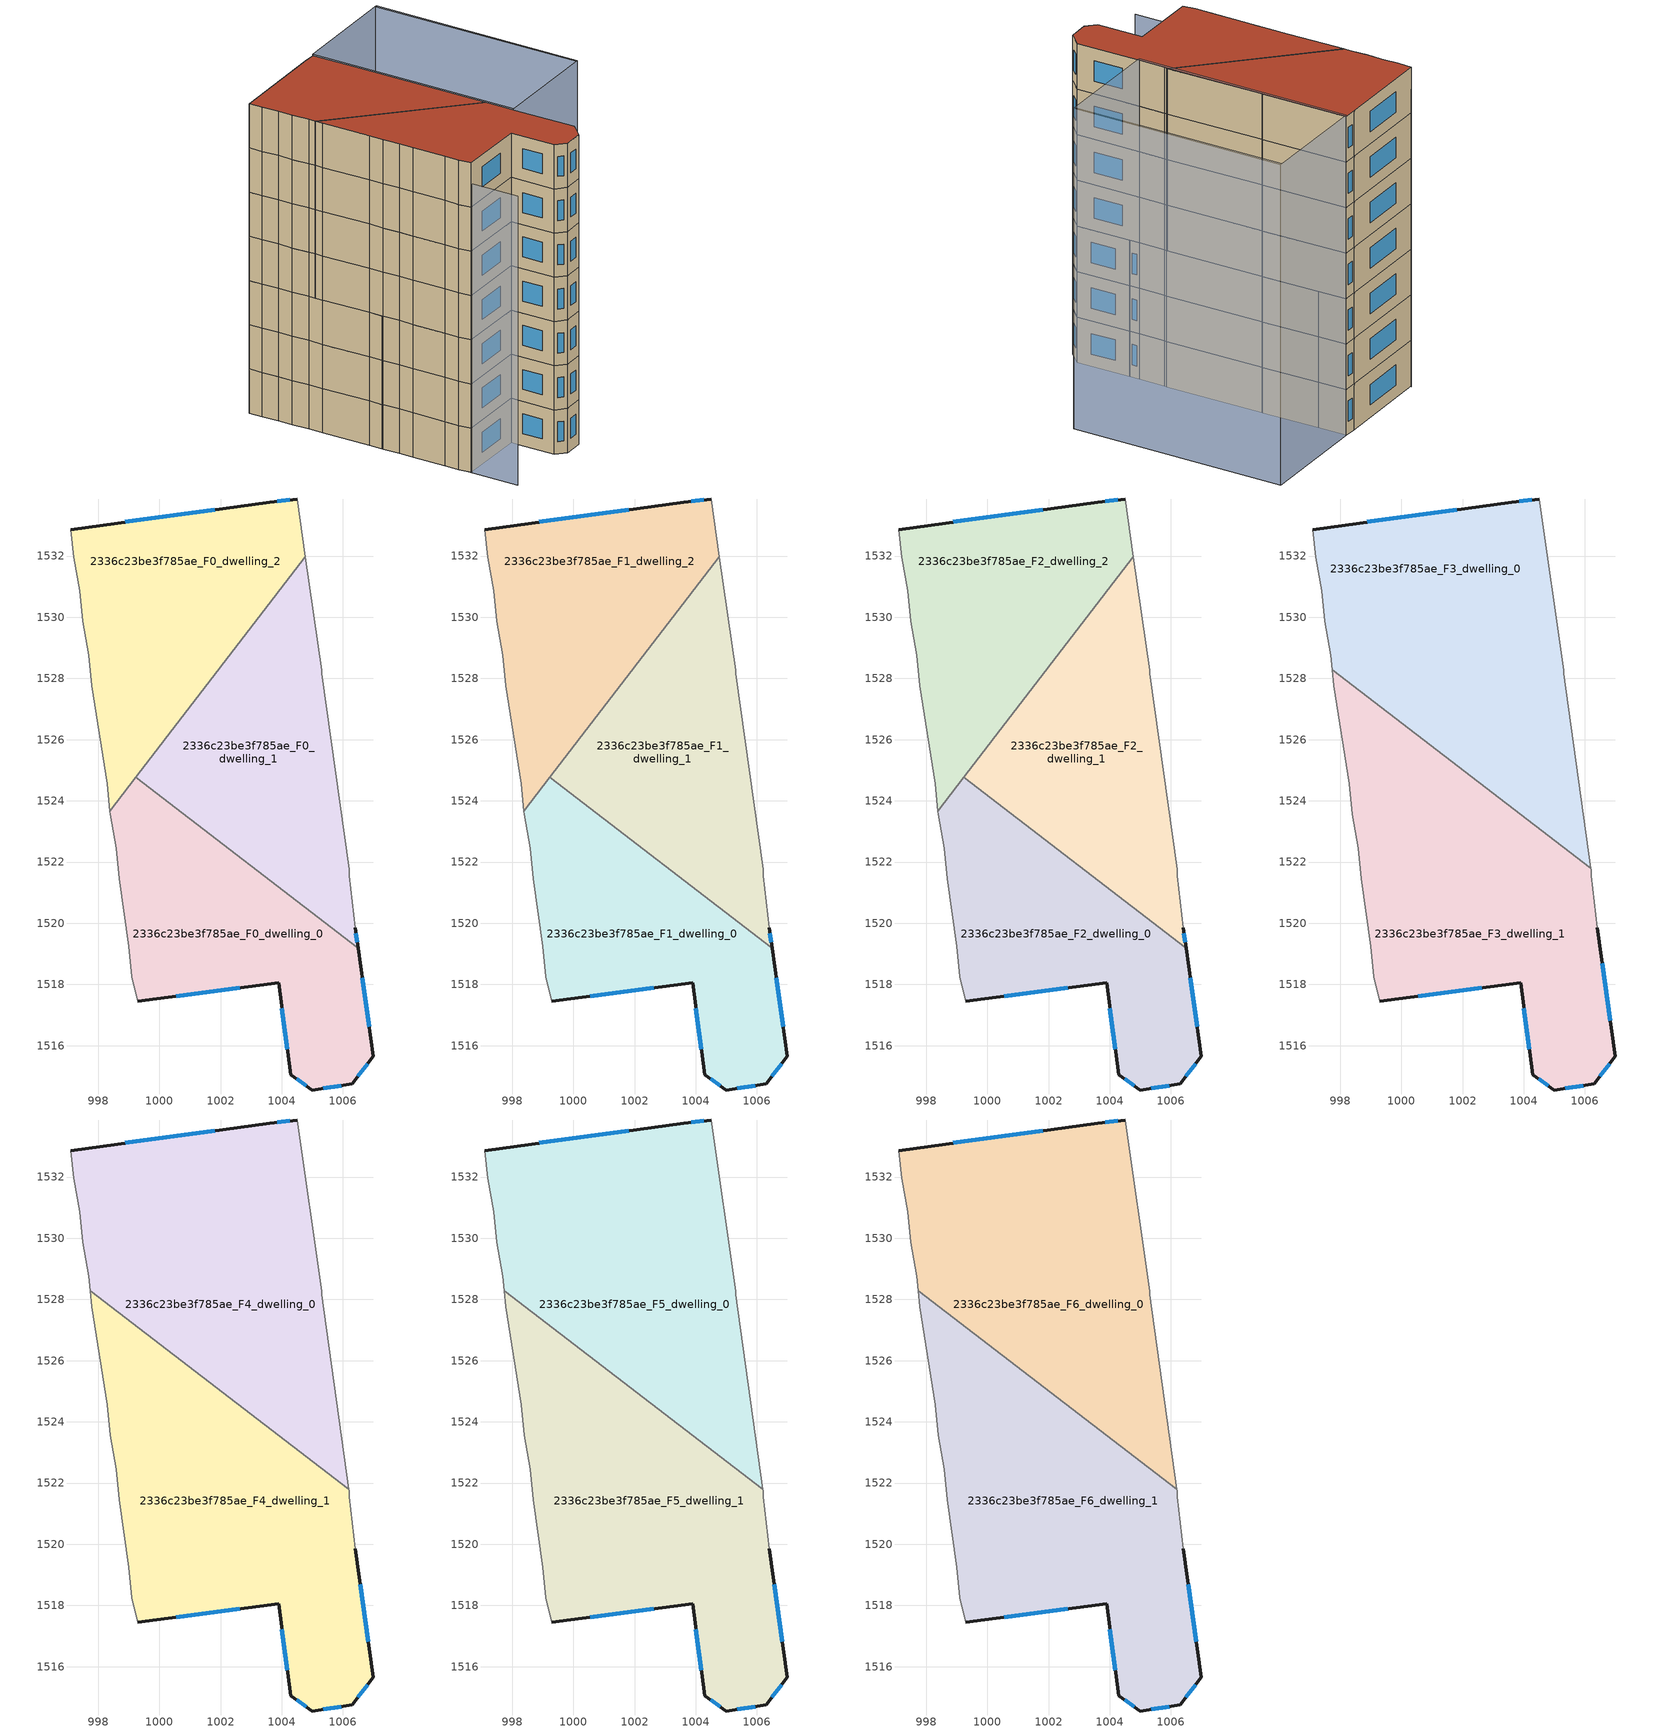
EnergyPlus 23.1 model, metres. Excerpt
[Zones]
2336c23be3f785ae_F0_dwelling_0
 floor ground (EU_floor_Construction): 1006.5,1519.19 1007,1515.65 1006.3,1514.75 1005,1514.55 1004.3,1515.05 1003.9,1518.05 999.3,1517.45 999.09,1518.25 998.99,1519.25 998.7,1521.46 998.6,1522.46 998.4,1523.56 998.39,1523.66 999.23,1524.76 z0
 wall outside (EU_wall_Construction): 999.3,1517.45 1003.9,1518.05 1004.3,1515.05 1005,1514.55 1006.3,1514.75 1007,1515.65 1006.5,1519.19 z0:3
 wall adiabatic (EU_wall_Construction): 998.39,1523.66 998.4,1523.56 998.6,1522.46 998.7,1521.46 998.99,1519.25 999.09,1518.25 999.3,1517.45 z0:3
 wall to 2336c23be3f785ae_F0_dwelling_1 (EU_wall_Construction): 1006.5,1519.19 999.23,1524.76 z0:3
 wall to 2336c23be3f785ae_F0_dwelling_2 (EU_wall_Construction): 999.23,1524.76 998.39,1523.66 z0:3
 window (EU_Window_Construction): 1005.36,1514.6 1005.94,1514.69 / 1004.49,1514.91 1004.81,1514.69 / 1004.01,1517.23 1004.19,1515.88 / 1000.56,1517.62 1002.63,1517.89 / 1006.86,1516.62 1006.63,1518.21 / 1006.49,1515 1006.81,1515.4 z0.83:2.17
2336c23be3f785ae_F0_dwelling_1
 floor ground (EU_floor_Construction): 1004.77,1531.98 1005.3,1528.26 1005.3,1528.16 1006.2,1521.75 1006.2,1521.55 1006.4,1519.85 1006.5,1519.19 999.23,1524.76 z0
 wall outside (EU_wall_Construction): 1006.5,1519.19 1006.4,1519.85 z0:3
 wall adiabatic (EU_wall_Construction): 1006.4,1519.85 1006.2,1521.55 1006.2,1521.75 1005.3,1528.16 1005.3,1528.26 1004.77,1531.98 z0:3
 wall to 2336c23be3f785ae_F0_dwelling_2 (EU_wall_Construction): 1004.77,1531.98 999.23,1524.76 z0:3
 window (EU_Window_Construction): 1006.47,1519.37 1006.43,1519.67 z0.83:2.17
2336c23be3f785ae_F0_dwelling_2
 floor ground (EU_floor_Construction): 1004.5,1533.86 1004.77,1531.98 998.39,1523.66 998.3,1524.56 997.8,1527.76 997.7,1528.76 997.5,1529.86 997.4,1530.86 997.2,1531.96 997.1,1532.87 1003.6,1533.76 z0
 wall outside (EU_wall_Construction): 1004.5,1533.86 1003.6,1533.76 997.1,1532.87 z0:3
 wall adiabatic (EU_wall_Construction): 997.1,1532.87 997.2,1531.96 997.4,1530.86 997.5,1529.86 997.7,1528.76 997.8,1527.76 998.3,1524.56 998.39,1523.66 / 1004.77,1531.98 1004.5,1533.86 z0:3
 window (EU_Window_Construction): 1001.81,1533.52 998.89,1533.11 / 1004.26,1533.84 1003.85,1533.79 z0.83:2.17
2336c23be3f785ae_F1_dwelling_0
 floor to 2336c23be3f785ae_F0_dwelling_0 (EU_floor_Construction): 1006.5,1519.19 1007,1515.65 1006.3,1514.75 1005,1514.55 1004.3,1515.05 1003.9,1518.05 999.29,1517.45 999.09,1518.25 998.99,1519.25 998.7,1521.46 998.6,1522.46 998.4,1523.56 998.39,1523.66 999.23,1524.76 z3
 wall outside (EU_wall_Construction): 999.3,1517.45 1003.9,1518.05 1004.3,1515.05 1005,1514.55 1006.3,1514.75 1007,1515.65 1006.5,1519.19 z3:6
 wall adiabatic (EU_wall_Construction): 998.39,1523.66 998.4,1523.56 998.6,1522.46 998.7,1521.46 998.99,1519.25 999.09,1518.25 999.3,1517.45 z3:6
 wall to 2336c23be3f785ae_F1_dwelling_1 (EU_wall_Construction): 1006.5,1519.19 999.23,1524.76 z3:6
 wall to 2336c23be3f785ae_F1_dwelling_2 (EU_wall_Construction): 999.23,1524.76 998.39,1523.66 z3:6
 window (EU_Window_Construction): 1005.36,1514.6 1005.94,1514.69 / 1004.49,1514.91 1004.81,1514.69 / 1004.01,1517.23 1004.19,1515.88 / 1000.56,1517.62 1002.63,1517.89 / 1006.86,1516.62 1006.63,1518.21 / 1006.49,1515 1006.81,1515.4 z3.83:5.17
2336c23be3f785ae_F1_dwelling_1
 floor to 2336c23be3f785ae_F0_dwelling_1 (EU_floor_Construction): 1004.77,1531.98 1005.3,1528.26 1005.3,1528.16 1006.2,1521.75 1006.2,1521.55 1006.4,1519.85 1006.5,1519.19 999.23,1524.76 z3
 wall outside (EU_wall_Construction): 1006.5,1519.19 1006.4,1519.85 z3:6
 wall adiabatic (EU_wall_Construction): 1006.4,1519.85 1006.2,1521.55 1006.2,1521.75 1005.3,1528.16 1005.3,1528.26 1004.77,1531.98 z3:6
 wall to 2336c23be3f785ae_F1_dwelling_2 (EU_wall_Construction): 1004.77,1531.98 999.23,1524.76 z3:6
 window (EU_Window_Construction): 1006.47,1519.37 1006.43,1519.67 z3.83:5.17
2336c23be3f785ae_F1_dwelling_2
 floor to 2336c23be3f785ae_F0_dwelling_2 (EU_floor_Construction): 1004.5,1533.86 1004.77,1531.98 998.39,1523.66 998.3,1524.56 997.8,1527.76 997.7,1528.76 997.5,1529.86 997.4,1530.86 997.2,1531.96 997.1,1532.87 1003.6,1533.76 z3
 wall outside (EU_wall_Construction): 1004.5,1533.86 1003.6,1533.76 997.1,1532.87 z3:6
 wall adiabatic (EU_wall_Construction): 997.1,1532.87 997.2,1531.96 997.4,1530.86 997.5,1529.86 997.7,1528.76 997.8,1527.76 998.3,1524.56 998.39,1523.66 / 1004.77,1531.98 1004.5,1533.86 z3:6
 window (EU_Window_Construction): 1001.81,1533.52 998.89,1533.11 / 1004.26,1533.84 1003.85,1533.79 z3.83:5.17
2336c23be3f785ae_F2_dwelling_0
 floor to 2336c23be3f785ae_F1_dwelling_0 (EU_floor_Construction): 1006.5,1519.19 1007,1515.65 1006.3,1514.75 1005,1514.55 1004.3,1515.05 1003.9,1518.05 999.29,1517.45 999.09,1518.25 998.99,1519.25 998.7,1521.46 998.6,1522.46 998.4,1523.56 998.39,1523.66 999.23,1524.76 z6
 wall outside (EU_wall_Construction): 999.3,1517.45 1003.9,1518.05 1004.3,1515.05 1005,1514.55 1006.3,1514.75 1007,1515.65 1006.5,1519.19 z6:9
 wall adiabatic (EU_wall_Construction): 998.39,1523.66 998.4,1523.56 998.6,1522.46 998.7,1521.46 998.99,1519.25 999.09,1518.25 999.3,1517.45 z6:9
 wall to 2336c23be3f785ae_F2_dwelling_1 (EU_wall_Construction): 1006.5,1519.19 999.23,1524.76 z6:9
 wall to 2336c23be3f785ae_F2_dwelling_2 (EU_wall_Construction): 999.23,1524.76 998.39,1523.66 z6:9
 window (EU_Window_Construction): 1005.36,1514.6 1005.94,1514.69 / 1004.49,1514.91 1004.81,1514.69 / 1004.01,1517.23 1004.19,1515.88 / 1000.56,1517.62 1002.63,1517.89 / 1006.86,1516.62 1006.63,1518.21 / 1006.49,1515 1006.81,1515.4 z6.83:8.17
2336c23be3f785ae_F2_dwelling_1
 floor to 2336c23be3f785ae_F1_dwelling_1 (EU_floor_Construction): 1004.77,1531.98 1005.3,1528.26 1005.3,1528.16 1006.2,1521.75 1006.2,1521.55 1006.4,1519.85 1006.5,1519.19 999.23,1524.76 z6
 wall outside (EU_wall_Construction): 1006.5,1519.19 1006.4,1519.85 z6:9
 wall adiabatic (EU_wall_Construction): 1006.4,1519.85 1006.2,1521.55 1006.2,1521.75 1005.3,1528.16 1005.3,1528.26 1004.77,1531.98 z6:9
 wall to 2336c23be3f785ae_F2_dwelling_2 (EU_wall_Construction): 1004.77,1531.98 999.23,1524.76 z6:9
 window (EU_Window_Construction): 1006.47,1519.37 1006.43,1519.67 z6.83:8.17
2336c23be3f785ae_F2_dwelling_2
 floor to 2336c23be3f785ae_F1_dwelling_2 (EU_floor_Construction): 1004.5,1533.86 1004.77,1531.98 998.39,1523.66 998.3,1524.56 997.8,1527.76 997.7,1528.76 997.5,1529.86 997.4,1530.86 997.2,1531.96 997.1,1532.87 1003.6,1533.76 z6
 wall outside (EU_wall_Construction): 1004.5,1533.86 1003.6,1533.76 997.1,1532.87 z6:9
 wall adiabatic (EU_wall_Construction): 997.1,1532.87 997.2,1531.96 997.4,1530.86 997.5,1529.86 997.7,1528.76 997.8,1527.76 998.3,1524.56 998.39,1523.66 / 1004.77,1531.98 1004.5,1533.86 z6:9
 window (EU_Window_Construction): 1001.81,1533.52 998.89,1533.11 / 1004.26,1533.84 1003.85,1533.79 z6.83:8.17
2336c23be3f785ae_F3_dwelling_0
 floor to 2336c23be3f785ae_F2_dwelling_1 (EU_floor_Construction): 1004.77,1531.98 1005.3,1528.26 1005.3,1528.16 1006.19,1521.8 1000.39,1526.26 z9
 floor to 2336c23be3f785ae_F2_dwelling_2 (EU_floor_Construction): 1004.5,1533.86 1004.77,1531.98 1000.38,1526.26 997.74,1528.29 997.7,1528.76 997.5,1529.86 997.4,1530.86 997.2,1531.96 997.1,1532.87 1003.6,1533.76 z9
 wall outside (EU_wall_Construction): 1004.5,1533.86 1003.6,1533.76 997.1,1532.87 z9:12
 wall adiabatic (EU_wall_Construction): 997.1,1532.87 997.2,1531.96 997.4,1530.86 997.5,1529.86 997.7,1528.76 997.74,1528.29 / 1006.19,1521.8 1005.3,1528.16 1005.3,1528.26 1004.5,1533.86 z9:12
 wall to 2336c23be3f785ae_F3_dwelling_1 (EU_wall_Construction): 997.74,1528.29 1006.19,1521.8 z9:12
 window (EU_Window_Construction): 1001.81,1533.52 998.89,1533.11 / 1004.26,1533.84 1003.85,1533.79 z9.83:11.17
2336c23be3f785ae_F3_dwelling_1
 floor to 2336c23be3f785ae_F2_dwelling_0 (EU_floor_Construction): 1006.5,1519.19 1007,1515.65 1006.3,1514.75 1005,1514.55 1004.3,1515.05 1003.9,1518.05 999.29,1517.45 999.09,1518.25 998.99,1519.25 998.7,1521.46 998.6,1522.46 998.4,1523.56 998.39,1523.66 999.23,1524.76 z9
 floor to 2336c23be3f785ae_F2_dwelling_1 (EU_floor_Construction): 1006.19,1521.8 1006.2,1521.75 1006.2,1521.55 1006.4,1519.85 1006.5,1519.19 999.23,1524.76 1000.39,1526.26 z9
 floor to 2336c23be3f785ae_F2_dwelling_2 (EU_floor_Construction): 1000.38,1526.26 998.39,1523.66 998.3,1524.56 997.8,1527.76 997.74,1528.29 z9
 wall outside (EU_wall_Construction): 999.3,1517.45 1003.9,1518.05 1004.3,1515.05 1005,1514.55 1006.3,1514.75 1007,1515.65 1006.4,1519.85 z9:12
 wall adiabatic (EU_wall_Construction): 997.74,1528.29 997.8,1527.76 998.3,1524.56 998.4,1523.56 998.6,1522.46 998.7,1521.46 998.99,1519.25 999.09,1518.25 999.3,1517.45 / 1006.4,1519.85 1006.2,1521.55 1006.2,1521.75 1006.19,1521.8 z9:12
 window (EU_Window_Construction): 1006.49,1515 1006.81,1515.4 / 1005.36,1514.6 1005.94,1514.69 / 1004.49,1514.91 1004.81,1514.69 / 1004.01,1517.23 1004.19,1515.88 / 1000.56,1517.62 1002.63,1517.89 / 1006.84,1516.81 1006.57,1518.7 z9.83:11.17
2336c23be3f785ae_F4_dwelling_0
 floor to 2336c23be3f785ae_F3_dwelling_0 (EU_floor_Construction): 1004.5,1533.86 1005.3,1528.26 1005.3,1528.16 1006.19,1521.8 997.74,1528.29 997.7,1528.76 997.5,1529.86 997.4,1530.86 997.2,1531.96 997.1,1532.87 1003.6,1533.76 z12
 wall outside (EU_wall_Construction): 1004.5,1533.86 1003.6,1533.76 997.1,1532.87 z12:15
 wall adiabatic (EU_wall_Construction): 997.1,1532.87 997.2,1531.96 997.4,1530.86 997.5,1529.86 997.7,1528.76 997.74,1528.29 / 1006.19,1521.8 1005.3,1528.16 1005.3,1528.26 1004.5,1533.86 z12:15
 wall to 2336c23be3f785ae_F4_dwelling_1 (EU_wall_Construction): 997.74,1528.29 1006.19,1521.8 z12:15
 window (EU_Window_Construction): 1001.81,1533.52 998.89,1533.11 / 1004.26,1533.84 1003.85,1533.79 z12.83:14.17
2336c23be3f785ae_F4_dwelling_1
 floor to 2336c23be3f785ae_F3_dwelling_1 (EU_floor_Construction): 1006.19,1521.8 1006.2,1521.75 1006.2,1521.55 1006.4,1519.85 1007,1515.65 1006.3,1514.75 1005,1514.55 1004.3,1515.05 1003.9,1518.05 999.29,1517.45 999.09,1518.25 998.99,1519.25 998.7,1521.46 998.6,1522.46 998.4,1523.56 998.3,1524.56 997.8,1527.76 997.74,1528.29 z12
 wall outside (EU_wall_Construction): 999.3,1517.45 1003.9,1518.05 1004.3,1515.05 1005,1514.55 1006.3,1514.75 1007,1515.65 1006.4,1519.85 z12:15
 wall adiabatic (EU_wall_Construction): 997.74,1528.29 997.8,1527.76 998.3,1524.56 998.4,1523.56 998.6,1522.46 998.7,1521.46 998.99,1519.25 999.09,1518.25 999.3,1517.45 / 1006.4,1519.85 1006.2,1521.55 1006.2,1521.75 1006.19,1521.8 z12:15
 window (EU_Window_Construction): 1006.49,1515 1006.81,1515.4 / 1005.36,1514.6 1005.94,1514.69 / 1004.49,1514.91 1004.81,1514.69 / 1004.01,1517.23 1004.19,1515.88 / 1000.56,1517.62 1002.63,1517.89 / 1006.84,1516.81 1006.57,1518.7 z12.83:14.17
2336c23be3f785ae_F5_dwelling_0
 floor to 2336c23be3f785ae_F4_dwelling_0 (EU_floor_Construction): 1004.5,1533.86 1005.3,1528.26 1005.3,1528.16 1006.19,1521.8 997.74,1528.29 997.7,1528.76 997.5,1529.86 997.4,1530.86 997.2,1531.96 997.1,1532.87 1003.6,1533.76 z15
 wall outside (EU_wall_Construction): 1004.5,1533.86 1003.6,1533.76 997.1,1532.87 z15:18
 wall adiabatic (EU_wall_Construction): 997.1,1532.87 997.2,1531.96 997.4,1530.86 997.5,1529.86 997.7,1528.76 997.74,1528.29 / 1006.19,1521.8 1005.3,1528.16 1005.3,1528.26 1004.5,1533.86 z15:18
 wall to 2336c23be3f785ae_F5_dwelling_1 (EU_wall_Construction): 997.74,1528.29 1006.19,1521.8 z15:18
 window (EU_Window_Construction): 1001.81,1533.52 998.89,1533.11 / 1004.26,1533.84 1003.85,1533.79 z15.83:17.17
2336c23be3f785ae_F5_dwelling_1
 floor to 2336c23be3f785ae_F4_dwelling_1 (EU_floor_Construction): 1006.19,1521.8 1006.2,1521.75 1006.2,1521.55 1006.4,1519.85 1007,1515.65 1006.3,1514.75 1005,1514.55 1004.3,1515.05 1003.9,1518.05 999.29,1517.45 999.09,1518.25 998.99,1519.25 998.7,1521.46 998.6,1522.46 998.4,1523.56 998.3,1524.56 997.8,1527.76 997.74,1528.29 z15
 wall outside (EU_wall_Construction): 999.3,1517.45 1003.9,1518.05 1004.3,1515.05 1005,1514.55 1006.3,1514.75 1007,1515.65 1006.4,1519.85 z15:18
 wall adiabatic (EU_wall_Construction): 997.74,1528.29 997.8,1527.76 998.3,1524.56 998.4,1523.56 998.6,1522.46 998.7,1521.46 998.99,1519.25 999.09,1518.25 999.3,1517.45 / 1006.4,1519.85 1006.2,1521.55 1006.2,1521.75 1006.19,1521.8 z15:18
 window (EU_Window_Construction): 1006.49,1515 1006.81,1515.4 / 1005.36,1514.6 1005.94,1514.69 / 1004.49,1514.91 1004.81,1514.69 / 1004.01,1517.23 1004.19,1515.88 / 1000.56,1517.62 1002.63,1517.89 / 1006.84,1516.81 1006.57,1518.7 z15.83:17.17
2336c23be3f785ae_F6_dwelling_0
 floor to 2336c23be3f785ae_F5_dwelling_0 (EU_floor_Construction): 1004.5,1533.86 1005.3,1528.26 1005.3,1528.16 1006.19,1521.8 997.74,1528.29 997.7,1528.76 997.5,1529.86 997.4,1530.86 997.2,1531.96 997.1,1532.87 1003.6,1533.76 z18
 wall outside (EU_wall_Construction): 1004.5,1533.86 1003.6,1533.76 997.1,1532.87 z18:21
 wall adiabatic (EU_wall_Construction): 997.1,1532.87 997.2,1531.96 997.4,1530.86 997.5,1529.86 997.7,1528.76 997.74,1528.29 / 1006.19,1521.8 1005.3,1528.16 1005.3,1528.26 1004.5,1533.86 z18:21
 wall to 2336c23be3f785ae_F6_dwelling_1 (EU_wall_Construction): 997.74,1528.29 1006.19,1521.8 z18:21
 window (EU_Window_Construction): 1001.81,1533.52 998.89,1533.11 / 1004.26,1533.84 1003.85,1533.79 z18.83:20.17
 roof outside (EU_roof_Construction): 1006.19,1521.8 1005.3,1528.16 1005.3,1528.26 1004.5,1533.86 1003.6,1533.76 997.1,1532.87 997.2,1531.96 997.4,1530.86 997.5,1529.86 997.7,1528.76 997.74,1528.29 z21
2336c23be3f785ae_F6_dwelling_1
 floor to 2336c23be3f785ae_F5_dwelling_1 (EU_floor_Construction): 1006.19,1521.8 1006.2,1521.75 1006.2,1521.55 1006.4,1519.85 1007,1515.65 1006.3,1514.75 1005,1514.55 1004.3,1515.05 1003.9,1518.05 999.29,1517.45 999.09,1518.25 998.99,1519.25 998.7,1521.46 998.6,1522.46 998.4,1523.56 998.3,1524.56 997.8,1527.76 997.74,1528.29 z18
 wall outside (EU_wall_Construction): 999.3,1517.45 1003.9,1518.05 1004.3,1515.05 1005,1514.55 1006.3,1514.75 1007,1515.65 1006.4,1519.85 z18:21
 wall adiabatic (EU_wall_Construction): 997.74,1528.29 997.8,1527.76 998.3,1524.56 998.4,1523.56 998.6,1522.46 998.7,1521.46 998.99,1519.25 999.09,1518.25 999.3,1517.45 / 1006.4,1519.85 1006.2,1521.55 1006.2,1521.75 1006.19,1521.8 z18:21
 window (EU_Window_Construction): 1006.49,1515 1006.81,1515.4 / 1005.36,1514.6 1005.94,1514.69 / 1004.49,1514.91 1004.81,1514.69 / 1004.01,1517.23 1004.19,1515.88 / 1000.56,1517.62 1002.63,1517.89 / 1006.84,1516.81 1006.57,1518.7 z18.83:20.17
 roof outside (EU_roof_Construction): 1006.3,1514.75 1007,1515.65 1006.4,1519.85 1006.2,1521.55 1006.2,1521.75 1006.19,1521.8 997.74,1528.29 997.8,1527.76 998.3,1524.56 998.4,1523.56 998.6,1522.46 998.7,1521.46 998.99,1519.25 999.09,1518.25 999.3,1517.45 1003.9,1518.05 1004.3,1515.05 1005,1514.55 z21
shading: 1013.7,1520.84 1011.81,1534.86 / 1006.4,1519.85 1004.5,1533.87 / 1004.5,1533.87 1011.91,1534.87 / 1011.91,1534.87 1013.81,1520.85 / 1013.81,1520.85 1006.4,1519.85 z0:21.1; 997.18,1532.91 999.74,1514.22 z0:19.6
[Building]
EU S2 Campaign: North Axis=0; Terrain=City; Solar Distribution=FullExterior
[Site:Location]
Lyon-Bron: Latitude=45.75; Longitude=5; Time Zone=1; Elevation=198
[SizingPeriod:WeatherFileDays]
AnnualSizingPeriod: Begin Month=1; Begin Day of Month=1; End Month=12; End Day of Month=31; Day of Week for Start Day=Monday; Use Weather File Daylight Saving Period=No; Use Weather File Rain and Snow Indicators=No
[MATERIAL]
EU_InternalMass_Material: Roughness=MediumRough; Thickness=0.1; Conductivity=1; Density=1800; Specific Heat=900; Thermal Absorptance=0.9; Solar Absorptance=0.7; Visible Absorptance=0.7
[MATERIAL:NOMASS] Roughness=MediumRough; Thermal Absorptance=0.9; Solar Absorptance=0.7; Visible Absorptance=0.7
Name | Thermal Resistance
EU_wall_NoMass | 0.87146
EU_roof_NoMass | 0.842276
EU_floor_NoMass | 0.496999
[WINDOWMATERIAL:SIMPLEGLAZINGSYSTEM]
EU_Window_SimpleGlazing: UFactor=2.2525; Solar Heat Gain Coefficient=0.76; Visible Transmittance=0.76
[CONSTRUCTION]
EU_wall_Construction: EU_wall_NoMass
EU_roof_Construction: EU_roof_NoMass
EU_floor_Construction: EU_floor_NoMass
EU_Window_Construction: EU_Window_SimpleGlazing
EU_InternalMass_Construction: EU_InternalMass_Material
[ZONE] Type=1; Multiplier=1; Ceiling Height=autocalculate; Floor Area=autocalculate; Part of Total Floor Area=Yes
Name | Volume
2336c23be3f785ae_F0_dwelling_0 | 125.762
2336c23be3f785ae_F1_dwelling_0; 2336c23be3f785ae_F2_dwelling_0 | 125.764
2336c23be3f785ae_F3_dwelling_0 | 188.627
2336c23be3f785ae_F4_dwelling_0; 2336c23be3f785ae_F5_dwelling_0; 2336c23be3f785ae_F6_dwelling_0 | 188.635
2336c23be3f785ae_F0_dwelling_1 | 125.754
2336c23be3f785ae_F1_dwelling_1; 2336c23be3f785ae_F2_dwelling_1 | 125.753
2336c23be3f785ae_F3_dwelling_1 | 188.638
2336c23be3f785ae_F4_dwelling_1; 2336c23be3f785ae_F5_dwelling_1; 2336c23be3f785ae_F6_dwelling_1 | 188.642
2336c23be3f785ae_F0_dwelling_2 | 125.75
2336c23be3f785ae_F1_dwelling_2; 2336c23be3f785ae_F2_dwelling_2 | 125.751
[INTERNALMASS] Construction=EU_InternalMass_Construction
Name | Zone or ZoneList | Surface Area
2336c23be3f785ae_F0_dwelling_0_EU_InternalMass | 2336c23be3f785ae_F0_dwelling_0 | 41.921
2336c23be3f785ae_F0_dwelling_1_EU_InternalMass | 2336c23be3f785ae_F0_dwelling_1 | 41.9179
2336c23be3f785ae_F0_dwelling_2_EU_InternalMass | 2336c23be3f785ae_F0_dwelling_2 | 41.9164
2336c23be3f785ae_F1_dwelling_0_EU_InternalMass | 2336c23be3f785ae_F1_dwelling_0 | 41.921
2336c23be3f785ae_F1_dwelling_1_EU_InternalMass | 2336c23be3f785ae_F1_dwelling_1 | 41.9179
2336c23be3f785ae_F1_dwelling_2_EU_InternalMass | 2336c23be3f785ae_F1_dwelling_2 | 41.9164
2336c23be3f785ae_F2_dwelling_0_EU_InternalMass | 2336c23be3f785ae_F2_dwelling_0 | 41.921
2336c23be3f785ae_F2_dwelling_1_EU_InternalMass | 2336c23be3f785ae_F2_dwelling_1 | 41.9179
2336c23be3f785ae_F2_dwelling_2_EU_InternalMass | 2336c23be3f785ae_F2_dwelling_2 | 41.9164
2336c23be3f785ae_F3_dwelling_0_EU_InternalMass | 2336c23be3f785ae_F3_dwelling_0 | 62.8777
2336c23be3f785ae_F3_dwelling_1_EU_InternalMass | 2336c23be3f785ae_F3_dwelling_1 | 62.88
2336c23be3f785ae_F4_dwelling_0_EU_InternalMass | 2336c23be3f785ae_F4_dwelling_0 | 62.8777
2336c23be3f785ae_F4_dwelling_1_EU_InternalMass | 2336c23be3f785ae_F4_dwelling_1 | 62.88
2336c23be3f785ae_F5_dwelling_0_EU_InternalMass | 2336c23be3f785ae_F5_dwelling_0 | 62.8777
2336c23be3f785ae_F5_dwelling_1_EU_InternalMass | 2336c23be3f785ae_F5_dwelling_1 | 62.88
2336c23be3f785ae_F6_dwelling_0_EU_InternalMass | 2336c23be3f785ae_F6_dwelling_0 | 62.8777
2336c23be3f785ae_F6_dwelling_1_EU_InternalMass | 2336c23be3f785ae_F6_dwelling_1 | 62.88
[OTHEREQUIPMENT] Fuel Type=Electricity; Design Level Calculation Method=Watts/Area; Power per Zone Floor Area=1; Fraction Latent=0; Fraction Radiant=0; Fraction Lost=0; Carbon Dioxide Generation Rate=0; EndUse Subcategory=EU_Step8_InternalGains
Name | Zone or ZoneList or Space or SpaceList | Schedule
EU_Step8_InternalGain_2336c23be3f785ae_F0_dwelling_0_f000 | 2336c23be3f785ae_F0_dwelling_0 | EU_Step8_GainSchedule_2336c23be3f785ae_F0_dwelling_0_f000
EU_Step8_InternalGain_2336c23be3f785ae_F0_dwelling_1_f000 | 2336c23be3f785ae_F0_dwelling_1 | EU_Step8_GainSchedule_2336c23be3f785ae_F0_dwelling_1_f000
EU_Step8_InternalGain_2336c23be3f785ae_F0_dwelling_2_f000 | 2336c23be3f785ae_F0_dwelling_2 | EU_Step8_GainSchedule_2336c23be3f785ae_F0_dwelling_2_f000
EU_Step8_InternalGain_2336c23be3f785ae_F1_dwelling_0_f000 | 2336c23be3f785ae_F1_dwelling_0 | EU_Step8_GainSchedule_2336c23be3f785ae_F1_dwelling_0_f000
EU_Step8_InternalGain_2336c23be3f785ae_F1_dwelling_1_f000 | 2336c23be3f785ae_F1_dwelling_1 | EU_Step8_GainSchedule_2336c23be3f785ae_F1_dwelling_1_f000
EU_Step8_InternalGain_2336c23be3f785ae_F1_dwelling_2_f000 | 2336c23be3f785ae_F1_dwelling_2 | EU_Step8_GainSchedule_2336c23be3f785ae_F1_dwelling_2_f000
EU_Step8_InternalGain_2336c23be3f785ae_F2_dwelling_0_f000 | 2336c23be3f785ae_F2_dwelling_0 | EU_Step8_GainSchedule_2336c23be3f785ae_F2_dwelling_0_f000
EU_Step8_InternalGain_2336c23be3f785ae_F2_dwelling_1_f000 | 2336c23be3f785ae_F2_dwelling_1 | EU_Step8_GainSchedule_2336c23be3f785ae_F2_dwelling_1_f000
EU_Step8_InternalGain_2336c23be3f785ae_F2_dwelling_2_f000 | 2336c23be3f785ae_F2_dwelling_2 | EU_Step8_GainSchedule_2336c23be3f785ae_F2_dwelling_2_f000
EU_Step8_InternalGain_2336c23be3f785ae_F3_dwelling_0_f000 | 2336c23be3f785ae_F3_dwelling_0 | EU_Step8_GainSchedule_2336c23be3f785ae_F3_dwelling_0_f000
EU_Step8_InternalGain_2336c23be3f785ae_F3_dwelling_1_f000 | 2336c23be3f785ae_F3_dwelling_1 | EU_Step8_GainSchedule_2336c23be3f785ae_F3_dwelling_1_f000
EU_Step8_InternalGain_2336c23be3f785ae_F4_dwelling_0_f000 | 2336c23be3f785ae_F4_dwelling_0 | EU_Step8_GainSchedule_2336c23be3f785ae_F4_dwelling_0_f000
EU_Step8_InternalGain_2336c23be3f785ae_F4_dwelling_1_f000 | 2336c23be3f785ae_F4_dwelling_1 | EU_Step8_GainSchedule_2336c23be3f785ae_F4_dwelling_1_f000
EU_Step8_InternalGain_2336c23be3f785ae_F5_dwelling_0_f000 | 2336c23be3f785ae_F5_dwelling_0 | EU_Step8_GainSchedule_2336c23be3f785ae_F5_dwelling_0_f000
EU_Step8_InternalGain_2336c23be3f785ae_F5_dwelling_1_f000 | 2336c23be3f785ae_F5_dwelling_1 | EU_Step8_GainSchedule_2336c23be3f785ae_F5_dwelling_1_f000
EU_Step8_InternalGain_2336c23be3f785ae_F6_dwelling_0_f000 | 2336c23be3f785ae_F6_dwelling_0 | EU_Step8_GainSchedule_2336c23be3f785ae_F6_dwelling_0_f000
EU_Step8_InternalGain_2336c23be3f785ae_F6_dwelling_1_f000 | 2336c23be3f785ae_F6_dwelling_1 | EU_Step8_GainSchedule_2336c23be3f785ae_F6_dwelling_1_f000
[ZONEVENTILATION:DESIGNFLOWRATE] Schedule=EU_AlwaysOn; Design Flow Rate Calculation Method=AirChanges/Hour; Air Changes per Hour=0.425; Ventilation Type=Natural; Fan Pressure Rise=0; Fan Total Efficiency=1; Constant Term Coefficient=1; Temperature Term Coefficient=0; Velocity Term Coefficient=0; Velocity Squared Term Coefficient=0; Minimum Indoor Temperature=-100; Maximum Indoor Temperature=100; Delta Temperature=-100; Minimum Outdoor Temperature=-100; Maximum Outdoor Temperature=100; Maximum Wind Speed=40
Name | Zone or ZoneList or Space or SpaceList
EU_ConstantAir_2336c23be3f785ae_F0_dwelling_0 | 2336c23be3f785ae_F0_dwelling_0
EU_ConstantAir_2336c23be3f785ae_F0_dwelling_1 | 2336c23be3f785ae_F0_dwelling_1
EU_ConstantAir_2336c23be3f785ae_F0_dwelling_2 | 2336c23be3f785ae_F0_dwelling_2
EU_ConstantAir_2336c23be3f785ae_F1_dwelling_0 | 2336c23be3f785ae_F1_dwelling_0
EU_ConstantAir_2336c23be3f785ae_F1_dwelling_1 | 2336c23be3f785ae_F1_dwelling_1
EU_ConstantAir_2336c23be3f785ae_F1_dwelling_2 | 2336c23be3f785ae_F1_dwelling_2
EU_ConstantAir_2336c23be3f785ae_F2_dwelling_0 | 2336c23be3f785ae_F2_dwelling_0
EU_ConstantAir_2336c23be3f785ae_F2_dwelling_1 | 2336c23be3f785ae_F2_dwelling_1
EU_ConstantAir_2336c23be3f785ae_F2_dwelling_2 | 2336c23be3f785ae_F2_dwelling_2
EU_ConstantAir_2336c23be3f785ae_F3_dwelling_0 | 2336c23be3f785ae_F3_dwelling_0
EU_ConstantAir_2336c23be3f785ae_F3_dwelling_1 | 2336c23be3f785ae_F3_dwelling_1
EU_ConstantAir_2336c23be3f785ae_F4_dwelling_0 | 2336c23be3f785ae_F4_dwelling_0
EU_ConstantAir_2336c23be3f785ae_F4_dwelling_1 | 2336c23be3f785ae_F4_dwelling_1
EU_ConstantAir_2336c23be3f785ae_F5_dwelling_0 | 2336c23be3f785ae_F5_dwelling_0
EU_ConstantAir_2336c23be3f785ae_F5_dwelling_1 | 2336c23be3f785ae_F5_dwelling_1
EU_ConstantAir_2336c23be3f785ae_F6_dwelling_0 | 2336c23be3f785ae_F6_dwelling_0
EU_ConstantAir_2336c23be3f785ae_F6_dwelling_1 | 2336c23be3f785ae_F6_dwelling_1
[HVACTEMPLATE:THERMOSTAT] Constant Heating Setpoint=20; Constant Cooling Setpoint=50
EU_HeatOnly_2336c23be3f785ae_F0_dwelling_0; EU_HeatOnly_2336c23be3f785ae_F0_dwelling_1; EU_HeatOnly_2336c23be3f785ae_F0_dwelling_2; EU_HeatOnly_2336c23be3f785ae_F1_dwelling_0; EU_HeatOnly_2336c23be3f785ae_F1_dwelling_1; EU_HeatOnly_2336c23be3f785ae_F1_dwelling_2; EU_HeatOnly_2336c23be3f785ae_F2_dwelling_0; EU_HeatOnly_2336c23be3f785ae_F2_dwelling_1; EU_HeatOnly_2336c23be3f785ae_F2_dwelling_2; EU_HeatOnly_2336c23be3f785ae_F3_dwelling_0; EU_HeatOnly_2336c23be3f785ae_F3_dwelling_1; EU_HeatOnly_2336c23be3f785ae_F4_dwelling_0; EU_HeatOnly_2336c23be3f785ae_F4_dwelling_1; EU_HeatOnly_2336c23be3f785ae_F5_dwelling_0; EU_HeatOnly_2336c23be3f785ae_F5_dwelling_1; EU_HeatOnly_2336c23be3f785ae_F6_dwelling_0; EU_HeatOnly_2336c23be3f785ae_F6_dwelling_1
[HVACTEMPLATE:ZONE:IDEALLOADSAIRSYSTEM] System Availability Schedule=EU_AlwaysOn; Maximum Heating Supply Air Temperature=50; Minimum Cooling Supply Air Temperature=13; Maximum Heating Supply Air Humidity Ratio=0.0156; Minimum Cooling Supply Air Humidity Ratio=0.0077; Heating Limit=NoLimit; Cooling Limit=NoLimit; Heating Availability Schedule=EU_AlwaysOn; Cooling Availability Schedule=EU_CoolingOff; Dehumidification Control Type=ConstantSensibleHeatRatio; Cooling Sensible Heat Ratio=0.7; Dehumidification Setpoint=60; Humidification Control Type=None; Humidification Setpoint=30; Outdoor Air Method=None; Outdoor Air Flow Rate per Person=0.00944; Outdoor Air Flow Rate per Zone Floor Area=0; Outdoor Air Flow Rate per Zone=0; Demand Controlled Ventilation Type=None; Outdoor Air Economizer Type=NoEconomizer; Heat Recovery Type=None; Sensible Heat Recovery Effectiveness=0.7; Latent Heat Recovery Effectiveness=0.65
Name | Template Thermostat
2336c23be3f785ae_F0_dwelling_0 | EU_HeatOnly_2336c23be3f785ae_F0_dwelling_0
2336c23be3f785ae_F0_dwelling_1 | EU_HeatOnly_2336c23be3f785ae_F0_dwelling_1
2336c23be3f785ae_F0_dwelling_2 | EU_HeatOnly_2336c23be3f785ae_F0_dwelling_2
2336c23be3f785ae_F1_dwelling_0 | EU_HeatOnly_2336c23be3f785ae_F1_dwelling_0
2336c23be3f785ae_F1_dwelling_1 | EU_HeatOnly_2336c23be3f785ae_F1_dwelling_1
2336c23be3f785ae_F1_dwelling_2 | EU_HeatOnly_2336c23be3f785ae_F1_dwelling_2
2336c23be3f785ae_F2_dwelling_0 | EU_HeatOnly_2336c23be3f785ae_F2_dwelling_0
2336c23be3f785ae_F2_dwelling_1 | EU_HeatOnly_2336c23be3f785ae_F2_dwelling_1
2336c23be3f785ae_F2_dwelling_2 | EU_HeatOnly_2336c23be3f785ae_F2_dwelling_2
2336c23be3f785ae_F3_dwelling_0 | EU_HeatOnly_2336c23be3f785ae_F3_dwelling_0
2336c23be3f785ae_F3_dwelling_1 | EU_HeatOnly_2336c23be3f785ae_F3_dwelling_1
2336c23be3f785ae_F4_dwelling_0 | EU_HeatOnly_2336c23be3f785ae_F4_dwelling_0
2336c23be3f785ae_F4_dwelling_1 | EU_HeatOnly_2336c23be3f785ae_F4_dwelling_1
2336c23be3f785ae_F5_dwelling_0 | EU_HeatOnly_2336c23be3f785ae_F5_dwelling_0
2336c23be3f785ae_F5_dwelling_1 | EU_HeatOnly_2336c23be3f785ae_F5_dwelling_1
2336c23be3f785ae_F6_dwelling_0 | EU_HeatOnly_2336c23be3f785ae_F6_dwelling_0
2336c23be3f785ae_F6_dwelling_1 | EU_HeatOnly_2336c23be3f785ae_F6_dwelling_1
[SIZING:ZONE] Zone Cooling Design Supply Air Temperature Input Method=SupplyAirTemperature; Zone Cooling Design Supply Air Temperature=13; Zone Heating Design Supply Air Temperature Input Method=SupplyAirTemperature; Zone Heating Design Supply Air Temperature=50; Zone Cooling Design Supply Air Humidity Ratio=0.008; Zone Heating Design Supply Air Humidity Ratio=0.008; Cooling Design Air Flow Method=DesignDay; Cooling Design Air Flow Rate=0; Cooling Minimum Air Flow per Zone Floor Area=0.000762; Cooling Minimum Air Flow=0; Cooling Minimum Air Flow Fraction=0.2; Heating Design Air Flow Method=DesignDay; Heating Design Air Flow Rate=0; Heating Maximum Air Flow per Zone Floor Area=0.002032; Heating Maximum Air Flow=0.141576; Heating Maximum Air Flow Fraction=0.3; Account for Dedicated Outdoor Air System=No; Dedicated Outdoor Air System Control Strategy=NeutralSupplyAir; Dedicated Outdoor Air Low Setpoint Temperature for Design=autosize; Dedicated Outdoor Air High Setpoint Temperature for Design=autosize; Zone Load Sizing Method=Sensible Load Only No Latent Load; Zone Latent Cooling Design Supply Air Humidity Ratio Input Method=HumidityRatioDifference; Zone Cooling Design Supply Air Humidity Ratio Difference=0.005; Zone Latent Heating Design Supply Air Humidity Ratio Input Method=HumidityRatioDifference; Zone Humidification Design Supply Air Humidity Ratio Difference=0.005
2336c23be3f785ae_F0_dwelling_0; 2336c23be3f785ae_F0_dwelling_1; 2336c23be3f785ae_F0_dwelling_2; 2336c23be3f785ae_F1_dwelling_0; 2336c23be3f785ae_F1_dwelling_1; 2336c23be3f785ae_F1_dwelling_2; 2336c23be3f785ae_F2_dwelling_0; 2336c23be3f785ae_F2_dwelling_1; 2336c23be3f785ae_F2_dwelling_2; 2336c23be3f785ae_F3_dwelling_0; 2336c23be3f785ae_F3_dwelling_1; 2336c23be3f785ae_F4_dwelling_0; 2336c23be3f785ae_F4_dwelling_1; 2336c23be3f785ae_F5_dwelling_0; 2336c23be3f785ae_F5_dwelling_1; 2336c23be3f785ae_F6_dwelling_0; 2336c23be3f785ae_F6_dwelling_1
[SCHEDULE:CONSTANT]
Name | Hourly Value
EU_AlwaysOn | 1
EU_CoolingOff | 0
[SCHEDULE:FILE] Column Number=1; Rows to Skip at Top=0; Number of Hours of Data=8760; Column Separator=Comma; Interpolate to Timestep=No; Minutes per Item=60; Adjust Schedule for Daylight Savings=Yes
Name | File
EU_Step8_GainSchedule_2336c23be3f785ae_F0_dwelling_0_f000 | ../../schedules/2336c23be3f785ae/2336c23be3f785ae_F0_dwelling_0_f000_gain.csv
EU_Step8_GainSchedule_2336c23be3f785ae_F0_dwelling_1_f000 | ../../schedules/2336c23be3f785ae/2336c23be3f785ae_F0_dwelling_1_f000_gain.csv
EU_Step8_GainSchedule_2336c23be3f785ae_F0_dwelling_2_f000 | ../../schedules/2336c23be3f785ae/2336c23be3f785ae_F0_dwelling_2_f000_gain.csv
EU_Step8_GainSchedule_2336c23be3f785ae_F1_dwelling_0_f000 | ../../schedules/2336c23be3f785ae/2336c23be3f785ae_F1_dwelling_0_f000_gain.csv
EU_Step8_GainSchedule_2336c23be3f785ae_F1_dwelling_1_f000 | ../../schedules/2336c23be3f785ae/2336c23be3f785ae_F1_dwelling_1_f000_gain.csv
EU_Step8_GainSchedule_2336c23be3f785ae_F1_dwelling_2_f000 | ../../schedules/2336c23be3f785ae/2336c23be3f785ae_F1_dwelling_2_f000_gain.csv
EU_Step8_GainSchedule_2336c23be3f785ae_F2_dwelling_0_f000 | ../../schedules/2336c23be3f785ae/2336c23be3f785ae_F2_dwelling_0_f000_gain.csv
EU_Step8_GainSchedule_2336c23be3f785ae_F2_dwelling_1_f000 | ../../schedules/2336c23be3f785ae/2336c23be3f785ae_F2_dwelling_1_f000_gain.csv
EU_Step8_GainSchedule_2336c23be3f785ae_F2_dwelling_2_f000 | ../../schedules/2336c23be3f785ae/2336c23be3f785ae_F2_dwelling_2_f000_gain.csv
EU_Step8_GainSchedule_2336c23be3f785ae_F3_dwelling_0_f000 | ../../schedules/2336c23be3f785ae/2336c23be3f785ae_F3_dwelling_0_f000_gain.csv
EU_Step8_GainSchedule_2336c23be3f785ae_F3_dwelling_1_f000 | ../../schedules/2336c23be3f785ae/2336c23be3f785ae_F3_dwelling_1_f000_gain.csv
EU_Step8_GainSchedule_2336c23be3f785ae_F4_dwelling_0_f000 | ../../schedules/2336c23be3f785ae/2336c23be3f785ae_F4_dwelling_0_f000_gain.csv
EU_Step8_GainSchedule_2336c23be3f785ae_F4_dwelling_1_f000 | ../../schedules/2336c23be3f785ae/2336c23be3f785ae_F4_dwelling_1_f000_gain.csv
EU_Step8_GainSchedule_2336c23be3f785ae_F5_dwelling_0_f000 | ../../schedules/2336c23be3f785ae/2336c23be3f785ae_F5_dwelling_0_f000_gain.csv
EU_Step8_GainSchedule_2336c23be3f785ae_F5_dwelling_1_f000 | ../../schedules/2336c23be3f785ae/2336c23be3f785ae_F5_dwelling_1_f000_gain.csv
EU_Step8_GainSchedule_2336c23be3f785ae_F6_dwelling_0_f000 | ../../schedules/2336c23be3f785ae/2336c23be3f785ae_F6_dwelling_0_f000_gain.csv
EU_Step8_GainSchedule_2336c23be3f785ae_F6_dwelling_1_f000 | ../../schedules/2336c23be3f785ae/2336c23be3f785ae_F6_dwelling_1_f000_gain.csv
